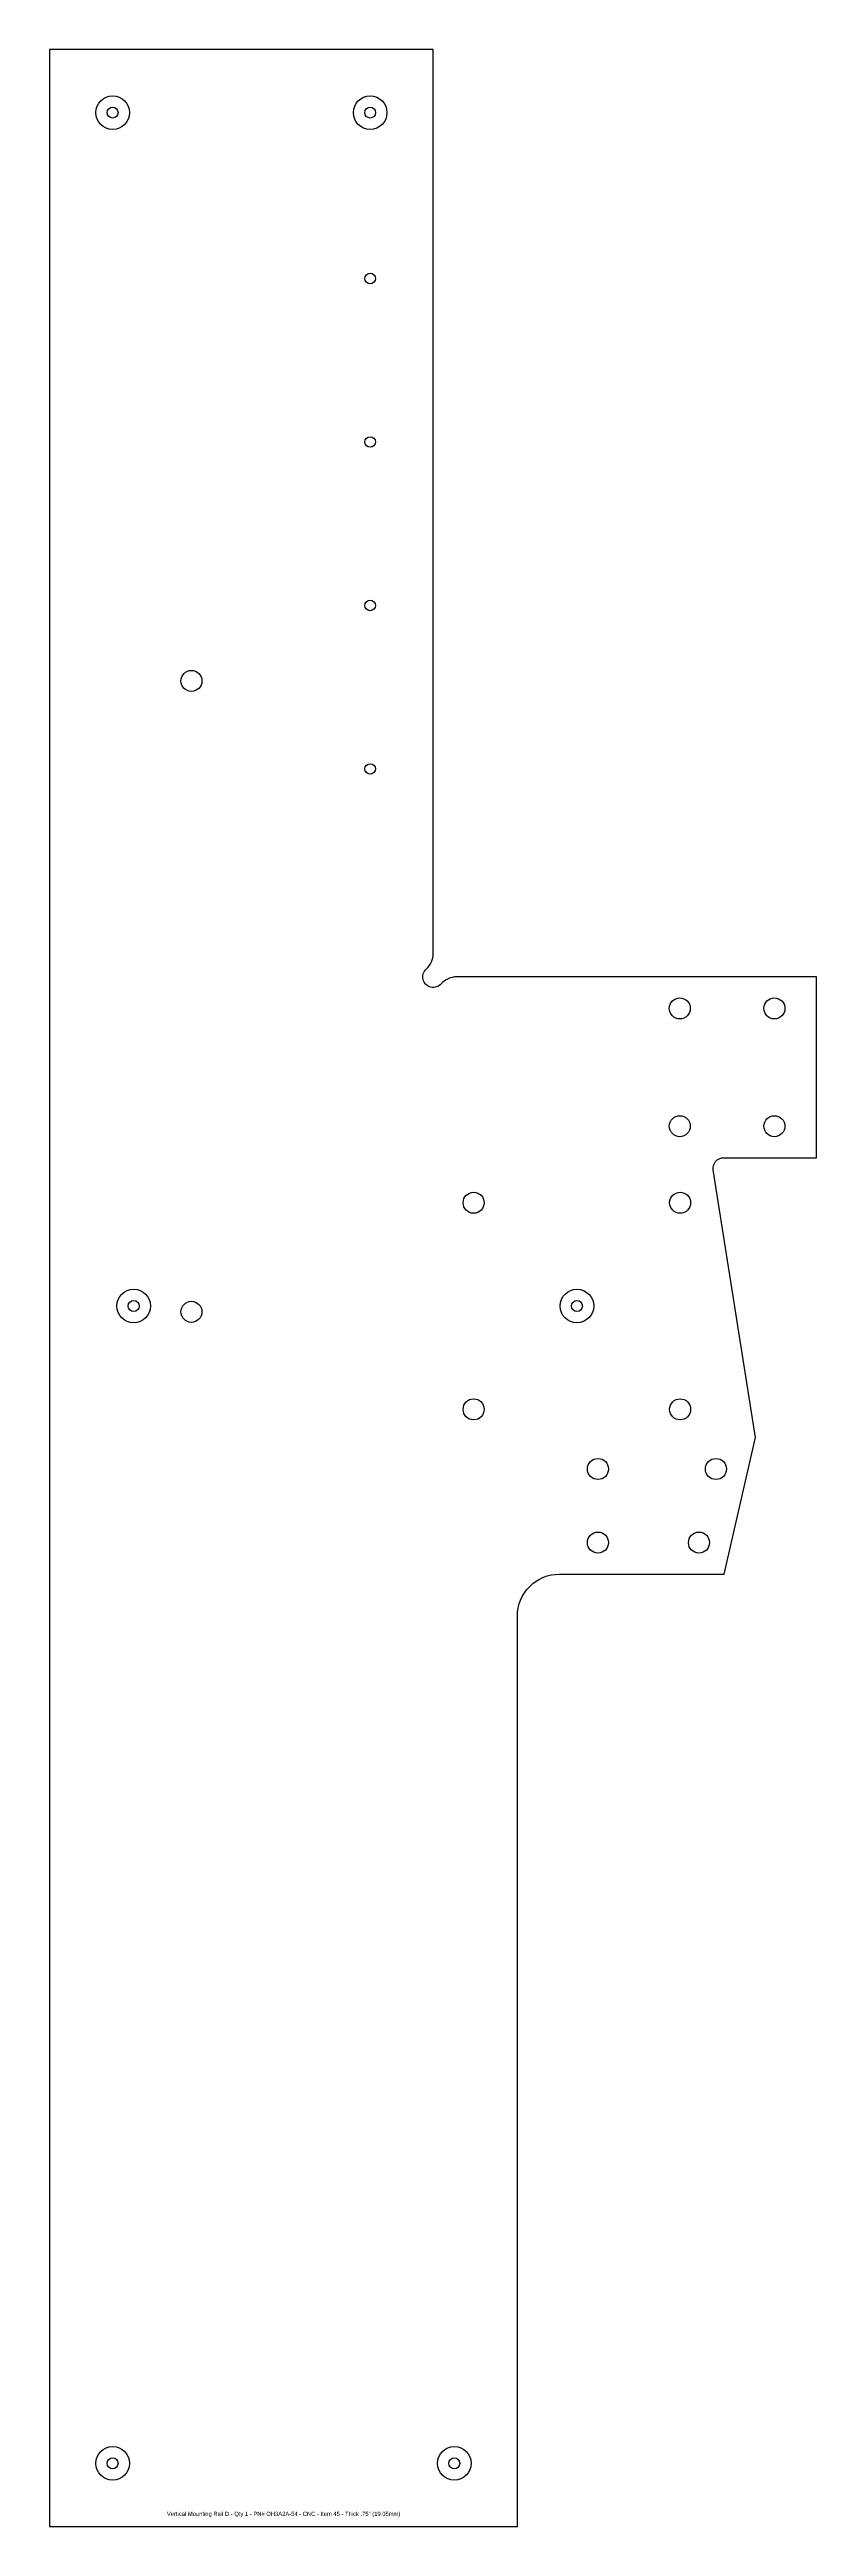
# Model space of a CAD drawing. Extents: x 2.9 to 12, y 3.3 to 32.7.
import ezdxf

# ---------------------------------------------------------------- set-up
doc = ezdxf.new("R2010")
doc.units = 0
doc.header["$MEASUREMENT"] = 0
doc.layers.get('0').update_dxf_attribs({"linetype": 'CONTINUOUS'})
doc.layers.add('Info', color=4, linetype='CONTINUOUS')
doc.styles.add('Annotative', font='txt')

msp = doc.modelspace()

# ---------------------------------------------------------------- linework, layer by layer
at = {"color": 7, "linetype": 'Continuous'}
msp.add_lwpolyline([(7.575, 21.619, -1.062652), (7.398, 21.795, 0.21292), (7.481, 21.982), (7.481, 32.726), (2.919, 32.726), (2.919, 3.281), (8.481, 3.281), (8.481, 14.102, -0.414214), (8.981, 14.602), (10.938, 14.602), (11.314, 16.227), (10.81, 19.407, -0.461006), (10.933, 19.552), (12.037, 19.552), (12.037, 21.702), (7.761, 21.702, 0.213422)], format="xyb", close=True, dxfattribs=at)
for centre, radius in [((3.669, 31.976), 0.2), ((6.731, 31.976), 0.2), ((6.731, 30.004), 0.0625), ((6.731, 28.061), 0.0625), ((6.731, 26.117), 0.0625), ((4.606, 25.22), 0.125), ((6.731, 24.174), 0.0625), ((10.412, 21.327), 0.125), ((11.537, 21.327), 0.125), ((10.412, 19.927), 0.125), ((11.537, 19.927), 0.125), ((7.961, 19.017), 0.125), ((10.416, 19.017), 0.125), ((3.919, 17.789), 0.2), ((9.189, 17.789), 0.2), ((4.606, 17.72), 0.125), ((7.961, 16.561), 0.125), ((10.416, 16.561), 0.125), ((9.439, 15.852), 0.125), ((10.842, 15.852), 0.125), ((9.439, 14.977), 0.125), ((10.64, 14.977), 0.125), ((3.669, 4.031), 0.2), ((7.731, 4.031), 0.2)]:
    msp.add_circle(centre, radius, dxfattribs=at)
for centre in [(3.669, 31.976), (6.731, 31.976), (3.919, 17.789), (9.189, 17.789), (3.669, 4.031), (7.731, 4.031)]:
    msp.add_circle(centre, 0.065)

# ---------------------------------------------------------------- texts
at = {"layer": 'Info', "insert": (5.702, 3.456), "char_height": 0.05, "attachment_point": 2, "style": 'Annotative'}
msp.add_mtext_dynamic_manual_height_columns('Vertical Mounting Rail D - Qty 1 - PN# OH3A2A-54 - CNC - Item 45 - Thick .75" (19.05mm)', width=5.31726, gutter_width=0.625, heights=[0.083], dxfattribs=at)

doc.saveas('drawing.dxf')
